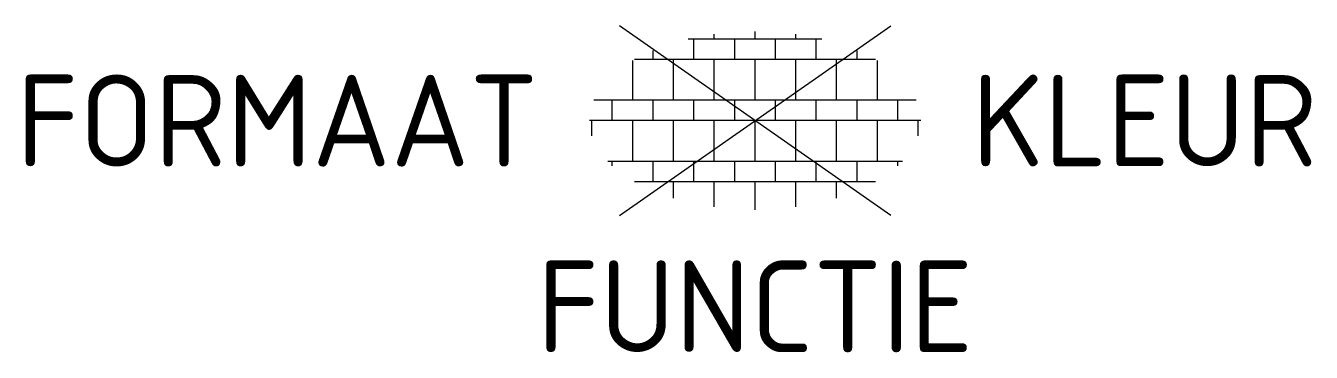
# Model space of a CAD drawing. Extents: x -14.3 to 10.9, y -4.6 to 1.9.
import ezdxf
from ezdxf.enums import TextEntityAlignment as Align

# ---------------------------------------------------------------- set-up
doc = ezdxf.new("R2010")
doc.units = 0
doc.styles.add('NLCS-ISO', font='NLCS-ISO.ttf')

msp = doc.modelspace()

# ---------------------------------------------------------------- linework, layer by layer
for p, q in [((-2.662, -1.864), (2.662, 1.864)), ((2.662, -1.864), (-2.662, 1.864)), ((-0.8, 1.6), (-1.312, 1.6)), ((-1.2, 1.2), (-1.2, 1.6)), ((-0.8, 1.6), (-0.8, 1.696)), ((0, 1.6), (-0.8, 1.6)), ((-0.4, 1.2), (-0.4, 1.6)), ((0, 1.6), (0, 1.75)), ((0.8, 1.6), (0, 1.6)), ((0.4, 1.2), (0.4, 1.6)), ((0.8, 1.6), (0.8, 1.696)), ((1.312, 1.6), (0.8, 1.6)), ((1.2, 1.2), (1.2, 1.6)), ((-2.001, 1.2), (-2.001, 1.378)), ((2, 1.2), (2, 1.379)), ((-2.401, 0.4), (-2.401, 1.179)), ((-1.601, 1.2), (-2.364, 1.2)), ((-0.8, 1.2), (-1.6, 1.2)), ((-1.6, 0.4), (-1.6, 1.2)), ((0, 1.2), (-0.8, 1.2)), ((-0.8, 0.4), (-0.8, 1.2)), ((0.8, 1.2), (0, 1.2)), ((0, 0.4), (0, 1.2)), ((1.6, 1.2), (0.8, 1.2)), ((0.8, 0.4), (0.8, 1.2)), ((2.364, 1.2), (1.6, 1.2)), ((1.6, 0.4), (1.6, 1.2)), ((2.401, 0.4), (2.401, 1.179)), ((-2.401, 0.4), (-3.163, 0.4)), ((-2.801, 0), (-2.801, 0.4)), ((-1.601, 0.4), (-2.401, 0.4)), ((-2.001, 0), (-2.001, 0.4)), ((-0.8, 0.4), (-1.6, 0.4)), ((-1.2, 0), (-1.2, 0.4)), ((0, 0.4), (-0.8, 0.4)), ((-0.4, 0), (-0.4, 0.4)), ((0.8, 0.4), (0, 0.4)), ((0.4, 0), (0.4, 0.4)), ((1.6, 0.4), (0.8, 0.4)), ((1.2, 0), (1.2, 0.4)), ((2.4, 0.4), (1.6, 0.4)), ((2, 0), (2, 0.4)), ((3.163, 0.4), (2.401, 0.4)), ((2.801, 0), (2.801, 0.4)), ((-3.201, 0), (-3.25, 0)), ((-2.401, 0), (-3.201, 0)), ((-3.201, -0.3), (-3.201, 0)), ((-1.601, 0), (-2.401, 0)), ((-2.401, -0.8), (-2.401, 0)), ((-0.8, 0), (-1.6, 0)), ((-1.6, -0.8), (-1.6, 0)), ((0, 0), (-0.8, 0)), ((-0.8, -0.8), (-0.8, 0)), ((0.8, 0), (0, 0)), ((0, -0.8), (0, 0)), ((1.6, 0), (0.8, 0)), ((0.8, -0.8), (0.8, 0)), ((2.4, 0), (1.6, 0)), ((1.6, -0.8), (1.6, 0)), ((3.201, 0), (2.401, 0)), ((2.401, -0.8), (2.401, 0)), ((3.25, 0), (3.201, 0)), ((3.201, -0.3), (3.201, 0)), ((-2.401, -0.8), (-2.89, -0.8)), ((-2.801, -0.887), (-2.801, -0.8)), ((-1.601, -0.8), (-2.401, -0.8)), ((-2.001, -1.2), (-2.001, -0.8)), ((-0.8, -0.8), (-1.6, -0.8)), ((-1.2, -1.2), (-1.2, -0.8)), ((0, -0.8), (-0.8, -0.8)), ((-0.4, -1.2), (-0.4, -0.8)), ((0.8, -0.8), (0, -0.8)), ((0.4, -1.2), (0.4, -0.8)), ((1.6, -0.8), (0.8, -0.8)), ((1.2, -1.2), (1.2, -0.8)), ((2.4, -0.8), (1.6, -0.8)), ((2, -1.2), (2, -0.8)), ((2.89, -0.8), (2.401, -0.8)), ((2.801, -0.887), (2.801, -0.8)), ((-1.601, -1.2), (-2.364, -1.2)), ((-0.8, -1.2), (-1.6, -1.2)), ((-1.6, -1.523), (-1.6, -1.2)), ((0, -1.2), (-0.8, -1.2)), ((-0.8, -1.696), (-0.8, -1.2)), ((0.8, -1.2), (0, -1.2)), ((0, -1.75), (0, -1.2)), ((1.6, -1.2), (0.8, -1.2)), ((0.8, -1.696), (0.8, -1.2)), ((2.364, -1.2), (1.6, -1.2)), ((1.6, -1.523), (1.6, -1.2))]:
    msp.add_line(p, q)

# ---------------------------------------------------------------- texts
at = {"style": 'NLCS-ISO'}
msp.add_attdef('FORMAAT', text='', height=1.8, dxfattribs=at).set_placement((-4.25, 0), align=Align.MIDDLE_RIGHT)
msp.add_attdef('KLEUR', text='', height=1.8, dxfattribs=at).set_placement((4.25, 0), align=Align.MIDDLE_LEFT)
at = {"style": 'NLCS-ISO', "flags": 1}
msp.add_attdef('FUNCTIE', text='', height=1.8, dxfattribs=at).set_placement((0, -2.75), align=Align.TOP_CENTER)

doc.saveas('drawing.dxf')
